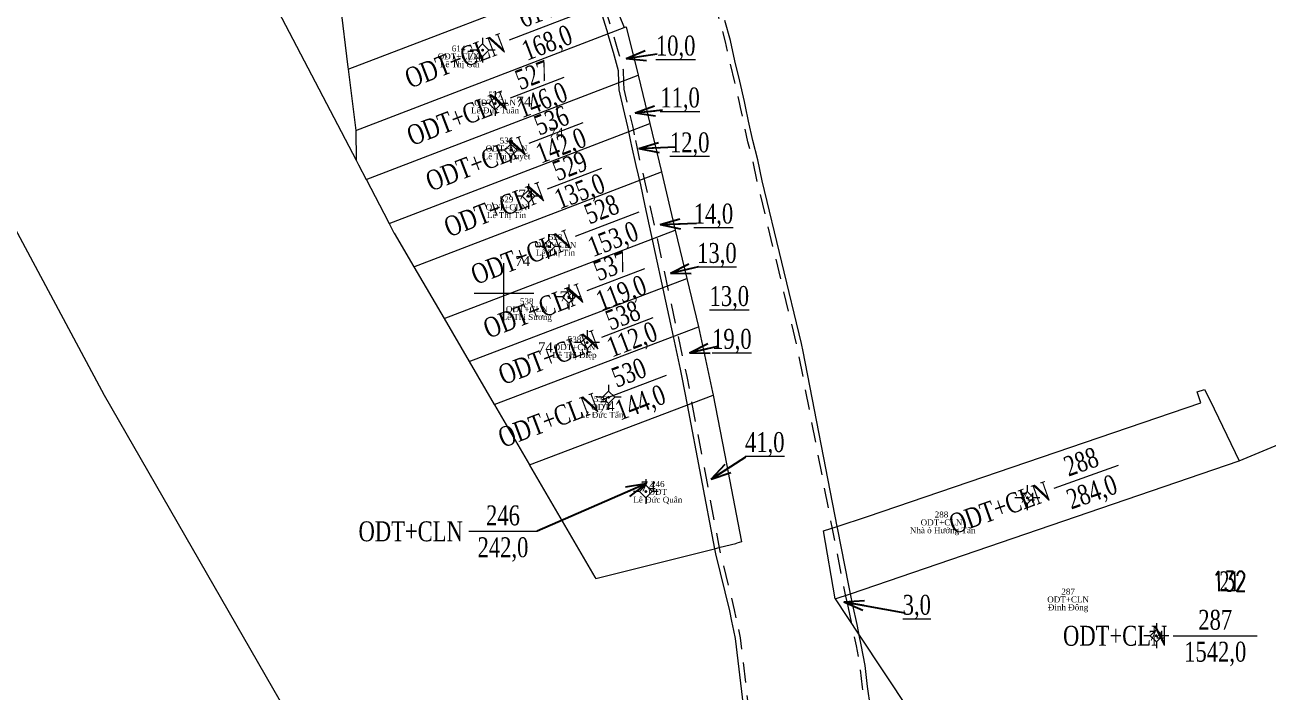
# Model space of a CAD drawing. Header units: metres. Extents: x 550998 to 551741, y 1839041 to 1839623.
# Drawn here: x 551551.9 to 551676.7, y 1839259.9 to 1839326.9 of the extents above; entities that cross this region are included whole.
import ezdxf
from ezdxf.enums import TextEntityAlignment as Align

# ---------------------------------------------------------------- set-up
doc = ezdxf.new("R2010")
doc.units = ezdxf.units.M
doc.header["$MEASUREMENT"] = 0
doc.linetypes.add('DGN Style 2', pattern=[3.355162, 2.013097, -1.342065])
for name, color, linetype, lineweight in [('Level 10', 7, 'Continuous', 0), ('Level 11', 7, 'Continuous', 0), ('Level 13', 7, 'Continuous', 0), ('Level 15', 7, 'Continuous', 0), ('Level 16', 7, 'Continuous', 0), ('Level 19', 7, 'Continuous', 0), ('Level 2', 7, 'Continuous', 0), ('Level 20', 7, 'Continuous', 0), ('Level 30', 7, 'Continuous', 0), ('Level 4', 7, 'Continuous', 0), ('Level 5', 7, 'Continuous', 0), ('Level 50', 7, 'Continuous', 0), ('Level 6', 7, 'Continuous', 0), ('Level 63', 7, 'Continuous', 0), ('Level 7', 7, 'Continuous', 0)]:
    doc.layers.add(name, color=color, linetype=linetype, lineweight=lineweight)
doc.styles.add('Style-STANDARD', font='STANDARD.shx')
doc.styles.add('Style-Times New Roman', font='times.ttf')
doc.styles.add('Style-Vntime', font='Vntime.shx')
doc.dimstyles.get("Standard").update_dxf_attribs({"dimtxt": 0.18, "dimasz": 0.18, "dimexe": 0.18, "dimexo": 0.0625, "dimgap": 0.09, "dimtad": 0, "dimtih": 1, "dimtoh": 1, "dimdec": 4, "dimzin": 0, "dimdsep": 46, "dimtxsty": 'Standard', "dimcen": 0.09, "dimadec": 0, "dimazin": 0, "dimtfac": 1, "dimtdec": 4, "dimtofl": 0, "dimtmove": 0, "dimatfit": 3, "dimfxl": 1, "dimtolj": 1, "dimtzin": 0, "dimarcsym": 0})

# ---------------------------------------------------------------- blocks, each defined once
blk = doc.blocks.new('TerminatorOpen_0.5')
at = {"color": 0, "linetype": 'ByBlock', "lineweight": -2}
for q in [(-1, 0.25), (-1, 0), (-1, -0.25)]:
    blk.add_line((0, 0), q, dxfattribs=at)
blk = doc.blocks.new('CENTRD')
at = {"layer": 'Level 11', "linetype": 'Continuous', "lineweight": 0}
h = blk.add_hatch(color=1, dxfattribs=at)
edge = h.paths.add_edge_path()
edge.add_arc((0, 0), 1.5, 0, 360)
at = {"layer": 'Level 11', "color": 1, "linetype": 'Continuous', "lineweight": 0}
for p, q in [((0, 12.5), (0, 6.25)), ((-6.25, 0), (-12.5, 0)), ((0, 6.25), (-6.25, 0)), ((-6.25, 0), (0, -6.25)), ((6.25, 0), (0, 6.25)), ((0, -6.25), (6.25, 0)), ((12.5, 0), (6.25, 0)), ((0, -6.25), (0, -12.5))]:
    blk.add_line(p, q, dxfattribs=at)
blk = doc.blocks.new('N_THUA_23')
at = {"layer": 'Level 13', "color": 2, "linetype": 'Continuous', "lineweight": 0}
blk.add_line((1.70369, 0), (10.11369, 0), dxfattribs=at)
at = {"layer": 'Level 13', "color": 5, "linetype": 'Continuous', "lineweight": 0, "style": 'Style-Vntime', "width": 0.75}
blk.add_text('287', height=2, dxfattribs=at).set_placement((5.90869, 1.6), align=Align.MIDDLE_CENTER)
at = {"layer": 'Level 2', "color": 3, "linetype": 'Continuous', "lineweight": 0, "style": 'Style-Vntime', "width": 0.75}
blk.add_text('ODT+CLN', height=2, dxfattribs=at).set_placement((1.10369, 0), align=Align.MIDDLE_RIGHT)
at = {"layer": 'Level 4', "color": 1, "linetype": 'Continuous', "lineweight": 0, "style": 'Style-Vntime', "width": 0.75}
blk.add_text('1542,0', height=2, dxfattribs=at).set_placement((5.90869, -1.6), align=Align.MIDDLE_CENTER)
blk = doc.blocks.new('N_THUA_24')
at = {"layer": 'Level 13', "color": 2, "linetype": 'Continuous', "lineweight": 0}
blk.add_line((2.705004, 0.963426), (9.163586, 3.263743), dxfattribs=at)
at = {"layer": 'Level 13', "color": 5, "linetype": 'Continuous', "lineweight": 0, "style": 'Style-Vntime', "width": 0.75}
blk.add_text('288', height=2, rotation=19.604088, dxfattribs=at).set_placement((5.397465, 3.620838), align=Align.MIDDLE_CENTER)
at = {"layer": 'Level 2', "color": 3, "linetype": 'Continuous', "lineweight": 0, "style": 'Style-Vntime', "width": 0.75}
blk.add_text('ODT+CLN', height=2, rotation=19.604088, dxfattribs=at).set_placement((2.139784, 0.762115), align=Align.MIDDLE_RIGHT)
at = {"layer": 'Level 4', "color": 1, "linetype": 'Continuous', "lineweight": 0, "style": 'Style-Vntime', "width": 0.75}
blk.add_text('284,0', height=2, rotation=19.604088, dxfattribs=at).set_placement((6.471125, 0.606331), align=Align.MIDDLE_CENTER)
blk = doc.blocks.new('N_THUA_25')
at = {"layer": 'Level 13', "color": 2, "linetype": 'Continuous', "lineweight": 0}
blk.add_line((2.680836, 1.028765), (9.081713, 3.485086), dxfattribs=at)
at = {"layer": 'Level 13', "color": 5, "linetype": 'Continuous', "lineweight": 0, "style": 'Style-Vntime', "width": 0.75}
blk.add_text('528', height=2, rotation=20.994188, dxfattribs=at).set_placement((5.308037, 3.750712), align=Align.MIDDLE_CENTER)
at = {"layer": 'Level 2', "color": 3, "linetype": 'Continuous', "lineweight": 0, "style": 'Style-Vntime', "width": 0.75}
blk.add_text('ODT+CLN', height=2, rotation=20.994188, dxfattribs=at).set_placement((2.120666, 0.813801), align=Align.MIDDLE_RIGHT)
at = {"layer": 'Level 4', "color": 1, "linetype": 'Continuous', "lineweight": 0, "style": 'Style-Vntime', "width": 0.75}
blk.add_text('153,0', height=2, rotation=20.994188, dxfattribs=at).set_placement((6.454512, 0.763138), align=Align.MIDDLE_CENTER)
blk = doc.blocks.new('N_THUA_26')
at = {"layer": 'Level 13', "color": 2, "linetype": 'Continuous', "lineweight": 0}
blk.add_line((2.422984, 0.926616), (8.186874, 3.130888), dxfattribs=at)
at = {"layer": 'Level 13', "color": 5, "linetype": 'Continuous', "lineweight": 0, "style": 'Style-Vntime', "width": 0.75}
blk.add_text('537', height=2, rotation=20.928246, dxfattribs=at).set_placement((4.790563, 3.373753), align=Align.MIDDLE_CENTER)
at = {"layer": 'Level 2', "color": 3, "linetype": 'Continuous', "lineweight": 0, "style": 'Style-Vntime', "width": 0.75}
blk.add_text('ODT+CLN', height=2, rotation=20.928246, dxfattribs=at).set_placement((1.918608, 0.733729), align=Align.MIDDLE_RIGHT)
at = {"layer": 'Level 4', "color": 1, "linetype": 'Continuous', "lineweight": 0, "style": 'Style-Vntime', "width": 0.75}
blk.add_text('119,0', height=2, rotation=20.928246, dxfattribs=at).set_placement((5.819294, 0.683751), align=Align.MIDDLE_CENTER)
blk = doc.blocks.new('N_THUA_28')
at = {"layer": 'Level 13', "color": 2, "linetype": 'Continuous', "lineweight": 0}
blk.add_line((2.678403, 1.026759), (9.080137, 3.480846), dxfattribs=at)
at = {"layer": 'Level 13', "color": 5, "linetype": 'Continuous', "lineweight": 0, "style": 'Style-Vntime', "width": 0.75}
blk.add_text('614', height=2, rotation=20.974192, dxfattribs=at).set_placement((5.306554, 3.747789), align=Align.MIDDLE_CENTER)
at = {"layer": 'Level 2', "color": 3, "linetype": 'Continuous', "lineweight": 0, "style": 'Style-Vntime', "width": 0.75}
blk.add_text('ODT+CLN', height=2, rotation=20.974192, dxfattribs=at).set_placement((2.118158, 0.81199), align=Align.MIDDLE_RIGHT)
at = {"layer": 'Level 4', "color": 1, "linetype": 'Continuous', "lineweight": 0, "style": 'Style-Vntime', "width": 0.75}
blk.add_text('168,0', height=2, rotation=20.974192, dxfattribs=at).set_placement((6.451986, 0.759816), align=Align.MIDDLE_CENTER)
blk = doc.blocks.new('N_THUA_32')
at = {"layer": 'Level 13', "color": 2, "linetype": 'Continuous', "lineweight": 0}
blk.add_line((-0.595263, -0.22631), (5.813221, 2.210096), dxfattribs=at)
at = {"layer": 'Level 13', "color": 5, "linetype": 'Continuous', "lineweight": 0, "style": 'Style-Vntime', "width": 0.75}
blk.add_text('530', height=2, rotation=20.816023, dxfattribs=at).set_placement((2.040389, 2.487455), align=Align.MIDDLE_CENTER)
at = {"layer": 'Level 2', "color": 3, "linetype": 'Continuous', "lineweight": 0, "style": 'Style-Vntime', "width": 0.75}
blk.add_text('ODT+CLN', height=2, rotation=20.816023, dxfattribs=at).set_placement((-1.156099, -0.439531), align=Align.MIDDLE_RIGHT)
at = {"layer": 'Level 4', "color": 1, "linetype": 'Continuous', "lineweight": 0, "style": 'Style-Vntime', "width": 0.75}
blk.add_text('144,0', height=2, rotation=20.816023, dxfattribs=at).set_placement((3.177568, -0.503669), align=Align.MIDDLE_CENTER)
blk = doc.blocks.new('N_THUA_33')
at = {"layer": 'Level 13', "color": 2, "linetype": 'Continuous', "lineweight": 0}
blk.add_line((-0.634848, 0), (6.221152, 0), dxfattribs=at)
at = {"layer": 'Level 13', "color": 5, "linetype": 'Continuous', "lineweight": 0, "style": 'Style-Vntime', "width": 0.75}
blk.add_text('246', height=2, dxfattribs=at).set_placement((2.793152, 1.6), align=Align.MIDDLE_CENTER)
at = {"layer": 'Level 2', "color": 3, "linetype": 'Continuous', "lineweight": 0, "style": 'Style-Vntime', "width": 0.75}
blk.add_text('ODT+CLN', height=2, dxfattribs=at).set_placement((-1.234848, 0), align=Align.MIDDLE_RIGHT)
at = {"layer": 'Level 4', "color": 1, "linetype": 'Continuous', "lineweight": 0, "style": 'Style-Vntime', "width": 0.75}
blk.add_text('242,0', height=2, dxfattribs=at).set_placement((2.793152, -1.6), align=Align.MIDDLE_CENTER)
blk = doc.blocks.new('N_THUA_34')
at = {"layer": 'Level 13', "color": 2, "linetype": 'Continuous', "lineweight": 0}
blk.add_line((2.550797, 0.979206), (8.63117, 3.313352), dxfattribs=at)
at = {"layer": 'Level 13', "color": 5, "linetype": 'Continuous', "lineweight": 0, "style": 'Style-Vntime', "width": 0.75}
blk.add_text('527', height=2.26178, rotation=21.000903, dxfattribs=at).set_placement((5.046242, 3.565312), align=Align.MIDDLE_CENTER)
at = {"layer": 'Level 2', "color": 3, "linetype": 'Continuous', "lineweight": 0, "style": 'Style-Vntime', "width": 0.75}
blk.add_text('ODT+CLN', height=2.26178, rotation=21.000903, dxfattribs=at).set_placement((2.01866, 0.774927), align=Align.MIDDLE_RIGHT)
at = {"layer": 'Level 4', "color": 1, "linetype": 'Continuous', "lineweight": 0, "style": 'Style-Vntime', "width": 0.75}
blk.add_text('146,0', height=2.26178, rotation=21.000903, dxfattribs=at).set_placement((6.135725, 0.727245), align=Align.MIDDLE_CENTER)
blk = doc.blocks.new('N_THUA_35')
at = {"layer": 'Level 13', "color": 2, "linetype": 'Continuous', "lineweight": 0}
blk.add_line((2.421572, 0.93031), (8.181161, 3.143006), dxfattribs=at)
at = {"layer": 'Level 13', "color": 5, "linetype": 'Continuous', "lineweight": 0, "style": 'Style-Vntime', "width": 0.75}
blk.add_text('536', height=2.137342, rotation=21.015578, dxfattribs=at).set_placement((4.784951, 3.380873), align=Align.MIDDLE_CENTER)
at = {"layer": 'Level 2', "color": 3, "linetype": 'Continuous', "lineweight": 0, "style": 'Style-Vntime', "width": 0.75}
blk.add_text('ODT+CLN', height=2.137342, rotation=21.015578, dxfattribs=at).set_placement((1.917491, 0.736654), align=Align.MIDDLE_RIGHT)
at = {"layer": 'Level 4', "color": 1, "linetype": 'Continuous', "lineweight": 0, "style": 'Style-Vntime', "width": 0.75}
blk.add_text('142,0', height=2.137342, rotation=21.015578, dxfattribs=at).set_placement((5.817782, 0.692442), align=Align.MIDDLE_CENTER)
blk = doc.blocks.new('N_THUA_36')
at = {"layer": 'Level 13', "color": 2, "linetype": 'Continuous', "lineweight": 0}
blk.add_line((2.421568, 0.930309), (8.182092, 3.143363), dxfattribs=at)
at = {"layer": 'Level 13', "color": 5, "linetype": 'Continuous', "lineweight": 0, "style": 'Style-Vntime', "width": 0.75}
blk.add_text('529', height=2.1205, rotation=21.015578, dxfattribs=at).set_placement((4.785415, 3.381051), align=Align.MIDDLE_CENTER)
at = {"layer": 'Level 2', "color": 3, "linetype": 'Continuous', "lineweight": 0, "style": 'Style-Vntime', "width": 0.75}
blk.add_text('ODT+CLN', height=2.1205, rotation=21.015578, dxfattribs=at).set_placement((1.917488, 0.736653), align=Align.MIDDLE_RIGHT)
at = {"layer": 'Level 4', "color": 1, "linetype": 'Continuous', "lineweight": 0, "style": 'Style-Vntime', "width": 0.75}
blk.add_text('135,0', height=2.1205, rotation=21.015578, dxfattribs=at).set_placement((5.818245, 0.692621), align=Align.MIDDLE_CENTER)
blk = doc.blocks.new('N_THUA_37')
at = {"layer": 'Level 13', "color": 2, "linetype": 'Continuous', "lineweight": 0}
blk.add_line((2.423945, 0.9241), (8.190121, 3.122384), dxfattribs=at)
at = {"layer": 'Level 13', "color": 5, "linetype": 'Continuous', "lineweight": 0, "style": 'Style-Vntime', "width": 0.75}
blk.add_text('538', height=2.241851, rotation=20.868742, dxfattribs=at).set_placement((4.794064, 3.368776), align=Align.MIDDLE_CENTER)
at = {"layer": 'Level 2', "color": 3, "linetype": 'Continuous', "lineweight": 0, "style": 'Style-Vntime', "width": 0.75}
blk.add_text('ODT+CLN', height=2.241851, rotation=20.868742, dxfattribs=at).set_placement((1.919369, 0.731736), align=Align.MIDDLE_RIGHT)
at = {"layer": 'Level 4', "color": 1, "linetype": 'Continuous', "lineweight": 0, "style": 'Style-Vntime', "width": 0.75}
blk.add_text('112,0', height=2.241851, rotation=20.868742, dxfattribs=at).set_placement((5.820001, 0.677707), align=Align.MIDDLE_CENTER)

msp = doc.modelspace()

# ---------------------------------------------------------------- linework, layer by layer
at = {"layer": 'Level 10', "color": 2, "linetype": 'Continuous', "lineweight": 0}
for p, q in [((551585.15, 1839316.28), (551612.0615, 1839326.5962)), ((551612.0615, 1839326.5962), (551612.28, 1839326.68)), ((551586.1836, 1839311.3514), (551613.48, 1839321.83)), ((551588.4908, 1839306.9203), (551614.6473, 1839316.969)), ((551590.9672, 1839302.5728), (551615.8067, 1839312.1049)), ((551593.988, 1839297.3892), (551617.1963, 1839306.2647)), ((551596.5059, 1839293.0684), (551618.3542, 1839301.3978)), ((551599.0239, 1839288.7477), (551619.5108, 1839296.5365)), ((551602.5539, 1839282.6977), (551620.9916, 1839289.6916)), ((551620.9916, 1839289.6916), (551620.9918, 1839289.6917))]:
    msp.add_line(p, q, dxfattribs=at)
at = {"layer": 'Level 10', "color": 7, "linetype": 'Continuous', "lineweight": 0}
for p, q in [((551612.28, 1839326.68), (551613.48, 1839321.83)), ((551613.48, 1839321.83), (551614.6473, 1839316.969)), ((551615.8067, 1839312.1049), (551617.1963, 1839306.2647)), ((551588.97, 1839306), (551588.998, 1839305.952)), ((551617.1963, 1839306.2647), (551618.3542, 1839301.3978))]:
    msp.add_line(p, q, dxfattribs=at)
at = {"layer": 'Level 10', "color": 2}
for p, q in [((551584.38, 1839322.41), (551585.15, 1839316.28)), ((551585.15, 1839316.28), (551585.1706, 1839313.2819))]:
    msp.add_line(p, q, dxfattribs=at)
at = {"layer": 'Level 10', "color": 3, "linetype": 'Continuous', "lineweight": 13}
for p, q in [((551585.1706, 1839313.2789), (551585.1706, 1839313.2819)), ((551588.4908, 1839306.9203), (551588.97, 1839306)), ((551588.998, 1839305.952), (551590.9672, 1839302.5728)), ((551590.9672, 1839302.5728), (551593.988, 1839297.3892)), ((551593.988, 1839297.3892), (551596.5059, 1839293.0684)), ((551596.5059, 1839293.0684), (551599.0239, 1839288.7477))]:
    msp.add_line(p, q, dxfattribs=at)
at = {"layer": 'Level 10', "color": 3, "linetype": 'Continuous', "lineweight": 13, "flags": 128}
for points in [[(551546.85, 1839382.66), (551573.59, 1839335.46), (551585.1706, 1839313.2789)], [(551585.1706, 1839313.2789), (551585.4156, 1839312.8126), (551586.1836, 1839311.3514)], [(551586.1836, 1839311.3514), (551586.2, 1839311.32), (551587.951, 1839307.9571), (551588.4908, 1839306.9203)], [(551599.0239, 1839288.7477), (551599.04, 1839288.72), (551602.5539, 1839282.6977)], [(551602.5539, 1839282.6977), (551602.57, 1839282.67), (551609.1249, 1839271.4161), (551609.21, 1839271.27)]]:
    msp.add_lwpolyline(points, dxfattribs=at)
at = {"layer": 'Level 10', "color": 2, "flags": 128}
for points in [[(551584.38, 1839322.41), (551608.214, 1839331.5467), (551609.84, 1839332.17)], [(551609.84, 1839332.17), (551612.06, 1839326.6), (551612.0615, 1839326.5962)], [(551583.37, 1839331.27), (551583.56, 1839328.98), (551584.35, 1839322.64), (551584.38, 1839322.41)], [(551609.21, 1839271.27), (551621.1136, 1839274.2649), (551621.6972, 1839274.4117), (551623.2546, 1839274.8035), (551623.36, 1839274.83)]]:
    msp.add_lwpolyline(points, dxfattribs=at)
at = {"layer": 'Level 10', "color": 7, "linetype": 'Continuous', "lineweight": 0, "flags": 128}
for points in [[(551614.6473, 1839316.969), (551614.88, 1839316), (551615.8067, 1839312.1049)], [(551618.3542, 1839301.3978), (551619.51, 1839296.54), (551619.5108, 1839296.5365)], [(551619.5108, 1839296.5365), (551620.9244, 1839290.0033), (551620.99, 1839289.7), (551620.9916, 1839289.6916)], [(551633.24, 1839269.23), (551632.07, 1839276.07), (551633.4299, 1839276.5079), (551636.48, 1839277.49), (551669.93, 1839288.91), (551669.55, 1839290.01), (551670.28, 1839290.27), (551670.85, 1839289.17), (551673.76, 1839283.11)], [(551620.9916, 1839289.6916), (551622.1298, 1839283.8259), (551623.85, 1839274.96), (551623.36, 1839274.83)], [(551673.76, 1839283.11), (551686.45, 1839288.37), (551690.99, 1839280.59), (551693.01, 1839276.93), (551694.95, 1839272.84), (551697.08, 1839268.87), (551687.24, 1839262.64), (551677.04, 1839256.25)], [(551633.24, 1839269.23), (551634.7723, 1839269.7549), (551673.76, 1839283.11)], [(551633.24, 1839269.23), (551635.6522, 1839265.5905), (551653.19, 1839239.13)]]:
    msp.add_lwpolyline(points, dxfattribs=at)
at = {"layer": 'Level 19', "color": 1, "linetype": 'DGN Style 2', "lineweight": 0, "flags": 128}
for points in [[(551594.123847, 1839369.462508), (551594.290247, 1839369.034308), (551595.011916, 1839367.177493), (551598.007273, 1839360.129358), (551601.707486, 1839350.07773), (551604.969183, 1839341.533429), (551606.038689, 1839338.781755), (551606.735387, 1839336.90676), (551607.321063, 1839335.400009), (551607.452728, 1839335.059817), (551608.126291, 1839333.270571), (551608.756687, 1839331.51486), (551609.727553, 1839329.821616), (551610.334954, 1839327.950634), (551610.89764, 1839326.122137), (551610.899177, 1839326.117218), (551610.901197, 1839326.110425), (551610.91643, 1839326.059375), (551611.435584, 1839324.273629), (551611.957567, 1839322.370598), (551612.004072, 1839321.087003)], [(551634.52598, 1839268.51179), (551634.28328, 1839269.65069), (551634.108273, 1839270.471676), (551632.969358, 1839276.256023), (551629.541597, 1839293.975871), (551629.367594, 1839294.775852), (551625.434849, 1839311.116069), (551624.991973, 1839313.193996), (551624.481573, 1839315.130194), (551624.062184, 1839317.097872), (551623.74949, 1839318.564475), (551623.640194, 1839319.072369), (551623.182366, 1839321.104978), (551622.691876, 1839323.136234), (551622.23367, 1839325.168819), (551621.684617, 1839327.170269), (551621.12014, 1839329.112085), (551621.10326, 1839329.168445), (551620.490042, 1839331.161279), (551620.406928, 1839331.417327), (551619.843747, 1839333.151921), (551619.248542, 1839335.150548), (551618.547609, 1839337.102828), (551617.81268, 1839339.054963), (551617.670137, 1839339.423189), (551617.082777, 1839340.934531), (551616.372282, 1839342.804217), (551615.568469, 1839344.872152)], [(551612.004071, 1839321.087047), (551612.028644, 1839320.410437), (551612.464835, 1839318.603919), (551612.884805, 1839316.739435), (551612.985614, 1839316.271007), (551613.199518, 1839315.267319)], [(551613.199506, 1839315.267375), (551613.298406, 1839314.803575), (551613.71389, 1839312.854584), (551614.18799, 1839310.910684), (551614.63353, 1839308.82073), (551618.161584, 1839292.397042), (551618.341291, 1839291.580502), (551621.604858, 1839274.357991), (551621.701577, 1839273.847385), (551623.104616, 1839268.129933), (551623.523211, 1839266.166452)], [(551623.523221, 1839266.166403), (551623.702936, 1839265.323006), (551626.707024, 1839239.894458), (551628.459812, 1839236.65261), (551630.904968, 1839232.085878), (551631.538794, 1839217.536154), (551630.455666, 1839200.552948), (551638.532988, 1839206.120814), (551638.147328, 1839241.000576), (551636.322675, 1839256.320666), (551636.277443, 1839258.30858), (551635.970062, 1839260.370261), (551635.745234, 1839262.45962), (551635.363172, 1839264.508659), (551635.162346, 1839265.490283), (551634.980044, 1839266.381741), (551634.942977, 1839266.555805), (551634.525989, 1839268.511748)]]:
    msp.add_lwpolyline(points, dxfattribs=at)
at = {"layer": 'Level 30', "color": 5, "linetype": 'Continuous', "lineweight": 0, "flags": 128}
for points in [[(551609.8582, 1839327.7999), (551610.4204, 1839325.973), (551610.4209, 1839325.9714), (551610.422, 1839325.9677), (551610.4368, 1839325.9181), (551610.9544, 1839324.1377), (551611.46, 1839322.2944), (551611.5044, 1839321.0689), (551611.5308, 1839320.342), (551611.9779, 1839318.4903), (551612.3965, 1839316.6319), (551612.4967, 1839316.1663), (551612.7105, 1839315.1631), (551612.8094, 1839314.6993), (551613.2264, 1839312.7432), (551613.7005, 1839310.7993), (551614.1446, 1839308.7161), (551616.9687, 1839295.5692), (551617.673, 1839292.2908), (551617.8514, 1839291.4802), (551618.3777, 1839288.703), (551621.1136, 1839274.2649), (551621.2128, 1839273.7412), (551622.6172, 1839268.0182), (551622.8383, 1839266.9812), (551623.0342, 1839266.0622), (551623.2091, 1839265.2414), (551624.0009, 1839258.5389)], [(551636.7766, 1839258.3513), (551636.4661, 1839260.4339), (551636.2403, 1839262.5323), (551635.8539, 1839264.6046), (551635.6522, 1839265.5905), (551635.4695, 1839266.4839), (551635.432, 1839266.66), (551635.015, 1839268.616), (551634.7723, 1839269.7549), (551634.5981, 1839270.5721), (551633.4601, 1839276.3518), (551633.4299, 1839276.5079), (551630.0314, 1839294.0765), (551629.855, 1839294.8875), (551625.9225, 1839311.2267), (551625.4785, 1839313.3099), (551624.9681, 1839315.2461), (551624.5512, 1839317.2021), (551624.2384, 1839318.6692), (551624.1285, 1839319.1799), (551623.6693, 1839321.2186), (551623.1788, 1839323.2499), (551622.7189, 1839325.29), (551622.1658, 1839327.3062)]]:
    msp.add_lwpolyline(points, dxfattribs=at)
at = {"layer": 'Level 50', "color": 7, "linetype": 'Continuous', "flags": 128}
msp.add_lwpolyline([(551615.39, 1839181.76), (551608.83, 1839189.69), (551612.87, 1839194.81), (551606.72, 1839205.92), (551600.98, 1839216.86), (551579.77, 1839255.14), (551559.93, 1839289.66), (551538.87, 1839328.94), (551518.25, 1839366.66)], dxfattribs=at)
at = {"layer": 'Level 63', "color": 7, "linetype": 'Continuous', "lineweight": 0}
for p, q in [((551600, 1839296.9431), (551600, 1839302.9431)), ((551597, 1839299.9431), (551603, 1839299.9431))]:
    msp.add_line(p, q, dxfattribs=at)

# ---------------------------------------------------------------- block references
at = {"layer": 'Level 11', "color": 1, "linetype": 'Continuous', "lineweight": 0, "xscale": 0.1, "yscale": 0.1, "zscale": 0.1}
for p in [(551597.864867, 1839324.337056), (551599.126416, 1839318.975038), (551600.690991, 1839314.282893), (551602.465525, 1839309.660225), (551604.486963, 1839304.618119), (551606.511286, 1839299.556919), (551608.346232, 1839294.965176), (551610.501702, 1839289.4765), (551614.240912, 1839280.011706), (551652.514829, 1839279.38944), (551665.459956, 1839265.530261)]:
    msp.add_blockref('CENTRD', p, dxfattribs=at)
at = {"layer": 'Level 16', "color": 7, "linetype": 'Continuous', "lineweight": 0, "xscale": 2, "yscale": 2, "zscale": 2}
for p, rotation in [((551612.264882, 1839323.509091), 188.203202), ((551613.163336, 1839318.035622), 186.090951), ((551613.544953, 1839314.472026), 182.287418), ((551615.686108, 1839306.820191), 182.287418), ((551616.729313, 1839301.949014), 193.159006), ((551618.624899, 1839293.950962), 193.159006)]:
    msp.add_blockref('TerminatorOpen_0.5', p, dxfattribs=dict(at, rotation=rotation))
at = {"layer": 'Level 2', "color": 3, "linetype": 'Continuous', "lineweight": 0}
for name, p in [('N_THUA_28', (551597.864867, 1839324.337056)), ('N_THUA_25', (551604.486963, 1839304.618119)), ('N_THUA_26', (551605.935334, 1839299.289343)), ('N_THUA_32', (551610.501702, 1839289.4765)), ('N_THUA_24', (551652.514829, 1839279.38944)), ('N_THUA_33', (551597.111675, 1839276.01884)), ('N_THUA_23', (551665.459956, 1839265.530261))]:
    msp.add_blockref(name, p, dxfattribs=at)
for name, p, xscale, yscale, zscale in [('N_THUA_34', (551598.396764, 1839318.694938), 0.884259, 0.884259, 0.884259), ('N_THUA_35', (551600.279446, 1839314.124788), 0.935742, 0.935742, 0.935742), ('N_THUA_36', (551602.10158, 1839309.520406), 0.943174, 0.943174, 0.943174), ('N_THUA_37', (551607.65463, 1839294.701511), 0.89212, 0.89212, 0.89212)]:
    msp.add_blockref(name, p, dxfattribs=dict(at, xscale=xscale, yscale=yscale, zscale=zscale))

# ---------------------------------------------------------------- texts
at = {"layer": 'Level 15', "color": 3, "linetype": 'Continuous', "lineweight": 0, "char_height": 0.6, "attachment_point": 5, "line_spacing_factor": 0.790495, "style": 'Style-Times New Roman'}
for s, insert in [('614\\PODT+CLN\\P Lê Thị Gái', (551595.448975, 1839323.639033)), ('527\\PODT+CLN\\PLê Đức Tuân', (551599.116188, 1839319.072649)), ('\\pt7.2;536\\PODT+CLN\\PLê Thị Tuyết', (551600.26103, 1839314.37152)), ('\\pt7.2;529\\PODT+CLN\\PLê Thị Tín', (551600.26103, 1839308.48484)), ('\\pt7.2;528\\PODT+CLN\\PLê Thị Tín', (551605.1761, 1839304.703651)), ('538\\PODT+CLN\\PLê Thị Sương', (551602.29001, 1839298.227824)), ('538\\PODT+CLN\\PLê Thị Diệp', (551607.084987, 1839294.412973)), ('530\\PODT\\P Lê Đức Tấn', (551609.697126, 1839288.500904)), ('246\\PODT\\PLê Đức Quân', (551615.438274, 1839279.907243)), ('288\\PODT+CLN\\P Nhà ỏ Hướng Tân', (551643.90559, 1839276.816024))]:
    msp.add_mtext(s, dxfattribs=dict(at, insert=insert))
at = {"layer": 'Level 15', "color": 1, "linetype": 'Continuous', "lineweight": 0, "insert": (551656.607883, 1839269.07793), "char_height": 0.6, "attachment_point": 5, "line_spacing_factor": 0.790495, "style": 'Style-Times New Roman'}
msp.add_mtext('287\\PODT+CLN\\PĐinh Đông', dxfattribs=at)
at = {"layer": 'Level 20', "color": 7, "linetype": 'Continuous', "lineweight": 0, "char_height": 1, "attachment_point": 5, "line_spacing_factor": 0.6, "style": 'Style-Times New Roman'}
for insert in [(551597.01552, 1839323.767073), (551602.005601, 1839319.171916), (551605.240953, 1839316.042533), (551602.204964, 1839309.840686), (551601.894469, 1839303.16411), (551606.35701, 1839299.624203), (551604.164073, 1839294.505132), (551610.359662, 1839288.59018), (551614.469785, 1839280.525588), (551652.514826, 1839279.389434), (551665.459967, 1839265.530261)]:
    msp.add_mtext('74', dxfattribs=dict(at, insert=insert))
at = {"layer": 'Level 5', "color": 5, "linetype": 'Continuous', "lineweight": 0, "style": 'Style-Vntime', "width": 0.75}
for s, p in [('%%u10,0%%U', (551617.23191, 1839324.795168)), ('%%u11,0%%U', (551617.671253, 1839319.58038)), ('%%u12,0%%U', (551618.637522, 1839315.074307)), ('%%u14,0%%U', (551621.021915, 1839307.924416)), ('%%u13,0%%U', (551621.369377, 1839303.970263)), ('%%u13,0%%U', (551622.613283, 1839299.644889)), ('%%u19,0%%U', (551622.86794, 1839295.34141)), ('%%u41,0%%U', (551626.170942, 1839284.977562)), ('%%u3,0%%U', (551641.425943, 1839268.639652))]:
    msp.add_text(s, height=2, dxfattribs=at).set_placement(p, align=Align.MIDDLE_CENTER)
at = {"layer": 'Level 6', "color": 2, "linetype": 'Continuous', "lineweight": 0, "insert": (551672.797391, 1839271.003293), "char_height": 1.99998, "attachment_point": 5, "rotation": 0.49882341, "line_spacing_factor": 1.200006, "style": 'Style-Vntime'}
msp.add_mtext('\\H1x;\\W0.660937;21\\P', dxfattribs=at)
at = {"layer": 'Level 7', "color": 1, "linetype": 'Continuous', "lineweight": 0, "insert": (551672.797391, 1839271.003293), "char_height": 1.99998, "attachment_point": 5, "rotation": 0.49882341, "line_spacing_factor": 1.200006, "style": 'Style-STANDARD'}
msp.add_mtext('\\H1x;\\W0.727357;132\\P', dxfattribs=at)

# ---------------------------------------------------------------- leaders
at = {"layer": 'Level 16', "color": 7, "linetype": 'Continuous', "lineweight": 0}
for points in [[(551612.264882, 1839323.509091), (551615.383045, 1839323.958603)], [(551613.163336, 1839318.035622), (551615.927292, 1839318.330562)], [(551613.544953, 1839314.472026), (551617.192558, 1839314.617726)], [(551615.686108, 1839306.820191), (551619.333712, 1839306.965892)], [(551616.729313, 1839301.949014), (551619.5568, 1839302.610061)], [(551618.624899, 1839293.950962), (551621.452386, 1839294.612009)], [(551620.803319, 1839281.24068), (551624.277002, 1839283.495941)], [(551614.233578, 1839280.785095), (551603.332827, 1839276.01884)], [(551634.121102, 1839268.949825), (551640.230156, 1839267.836028)]]:
    msp.add_leader(points, dimstyle='Standard', override={"dimtxt": 2, "dimasz": 2, "dimgap": 1, "dimtad": 1, "dimtxsty": 'Style-Vntime', "dimldrblk": 'TerminatorOpen_0.5'}, dxfattribs=at)

doc.saveas('drawing.dxf')
